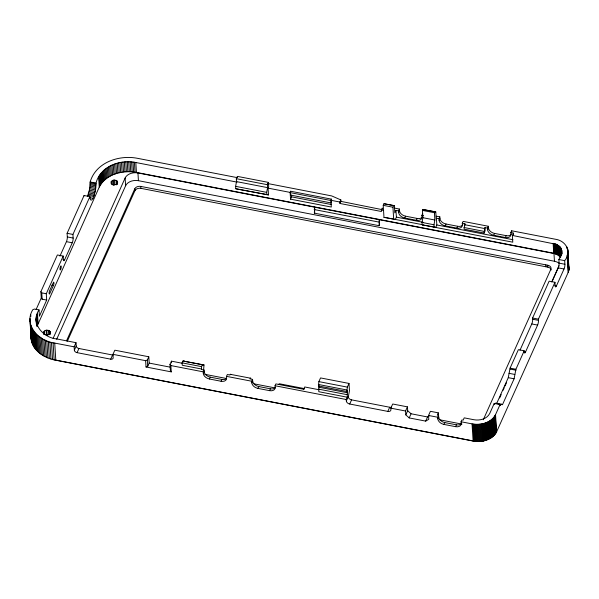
<?xml version="1.0" encoding="UTF-8"?>
<svg xmlns="http://www.w3.org/2000/svg" width="599" height="599" viewBox="0 0 599 599"><rect width="100%" height="100%" fill="white"/><g stroke="black" fill="none" stroke-linecap="round" stroke-linejoin="round"><path stroke-width="0.9" d="M87.439 196.554L89.715 188.797L90.15 181.969C95.855 162.262 119.201 154.617 137.673 158.353L237.444 177.671M89.663 197.64L92.995 198.284L93.803 196.487L95.54 189.928L95.975 183.092C100.43 166.215 120.07 159.267 135.808 162.509L237.017 182.111M31.021 337.222L31.253 334.264M148.792 356.772L147.339 360.006L145.632 360.68L146.029 366.992L147.736 366.318L149.188 363.091L148.792 356.772L114.828 350.198L112.956 354.353L113.174 357.73A2.718 1.819 24.2 0 1 110.703 359.168L77.061 352.654A2.718 1.819 24.2 0 1 74.351 350.213L74.141 346.836L54.726 343.077C39.377 341.655 23.204 325.13 32.788 309.713L34.495 309.039L39.025 309.915L39.422 316.235L46.677 300.069L46.28 293.75L63.195 256.08L57.369 254.957L40.874 291.698L41.271 298.017L36.12 309.473M74.351 350.213L76.215 346.057L76.006 342.673L56.598 338.914C43.128 337.791 29.965 322.824 39.025 309.915M31.036 337.477C31.477 350.28 44.356 358.239 55.804 360.231L473.217 441.066C481.738 442.616 492.341 440.048 496.593 431.857L568.189 272.403L568.99 269.557L568.75 266.076M496.646 403.554L508.274 377.662L510.078 368.13L518.382 349.666L524.207 350.789L524.282 352.002A3.399 0.839 -79 0 0 525.473 352.107L537.602 325.092A3.399 0.839 -79 0 0 538.486 320.368L538.411 319.155L554.959 282.309L549.133 281.178L532.586 318.032L532.668 319.237A3.399 0.839 -79 0 1 531.777 323.962L520.029 350.138M500.816 404.362L502.479 404.684L514.107 378.793L515.911 369.261L524.207 350.789M347.27 397.219L318.803 391.709L318.863 385.067L318.451 385.981L346.911 391.499L347.33 390.578L347.27 397.219L346.237 399.526L346.327 400.978A3.399 2.269 24.2 0 0 349.711 404.018L387.838 411.401A3.399 2.269 24.2 0 0 390.922 409.611L390.833 408.166L392.697 404.003L407.432 406.856L407.679 410.727L405.815 414.882L409.199 417.922L425.694 421.119L428.779 419.33L428.532 415.466L430.396 411.303L438.326 412.846L438.648 417.915M510.812 232.622L513.403 233.123L512.362 235.429L512.789 242.183L422.168 224.857L422.01 222.439L422.894 217.707L422.437 210.414L422.849 209.485L435.773 211.889L436.199 218.672L436.409 218.208L438.992 218.71L439.097 220.387A6.117 4.088 24.2 0 0 445.199 225.868L456.842 228.122A6.117 4.088 24.2 0 0 462.391 224.902L462.286 223.225L463.117 221.375L488.35 226.265L488.455 227.934L487.623 229.784A6.117 4.088 24.2 0 0 493.718 235.265L505.369 237.518A6.117 4.088 24.2 0 0 510.917 234.299L510.812 232.622L511.643 230.772L554.988 239.166C565.726 240.461 572.24 251.453 564.685 260.647L564.917 264.271A3.399 0.839 -79 0 1 564.026 268.996L556.374 286.037A3.399 0.839 -79 0 1 555.191 285.933L554.959 282.309M434.133 227.171L433.983 224.76L434.867 220.02L434.41 212.727L434.822 211.806L435.773 211.889M235.624 186.341L236.508 181.617L236.32 178.689L237.361 176.383L268.419 182.395L268.689 186.738L268.067 188.131L268.502 194.915L235.774 188.76L235.624 186.341L266.682 192.354L266.832 194.772M203.54 370.646L204.012 364.941L183.406 361.077L184.597 361.182M266.682 192.354L267.566 187.629L267.379 184.709L268.419 182.395M290.373 192.653L290.635 191.246L331.397 199.13L331.135 200.545L290.373 192.653L290.522 195.072L331.284 202.964L331.18 201.354M379.062 225.681L379.279 219.691L379.579 224.528L379.062 225.681L314.363 213.154L314.58 207.164L314.782 210.384M318.451 385.981L318.878 381.623L320.54 377.924L349.007 383.435L349.464 390.69L348.221 397.302L348.191 396.823A3.399 2.269 24.2 0 0 351.583 399.862L389.702 407.245A3.399 2.269 24.2 0 0 391.304 407.238M346.911 391.499L347.345 387.126L349.007 383.435M487.623 229.784L487.519 228.107L484.928 227.605L485.13 230.75L484.097 233.056L464.038 229.177L464.876 223.719L462.286 223.225M484.097 233.056L484.928 227.605M50.331 332.153L50.099 333.329C48.721 335.328 45.224 335.507 43.779 333.478L43.585 332.318C44.753 328.791 51.544 329.772 50.443 333.965M512.362 235.429L556.434 244.362L559.848 246.736L560.469 256.642L557.557 254.508L553.746 253.227L136.43 172.415C122.892 169.899 105.971 173.972 99.269 187.053L37.078 326.29L36.449 316.384M111.264 181.534L111.167 183.391C112.5 185.226 115.285 185.173 116.977 183.871C119.845 180.546 112.874 178.532 111.264 181.534L111.436 184.252M436.409 218.208L436.828 224.962L435.795 227.321L422.168 224.857M201.668 369.029L182.253 365.263L182.096 362.859L182.927 361.002L202.342 364.761L201.511 366.618L201.459 369.493L204.049 369.995L204.154 371.672L203.323 373.521A6.117 4.088 24.2 0 0 209.418 378.995L221.068 381.256A6.117 4.088 24.2 0 0 226.617 378.029L226.512 376.359L227.343 374.51L229.926 375.011L230.241 374.315L230.832 374.368M230.241 374.315L250.891 378.254L250.292 378.201L249.985 378.89L252.568 379.392L251.745 381.241L251.85 382.918A6.117 4.088 24.2 0 0 257.944 388.399L269.587 390.653A6.117 4.088 24.2 0 0 275.143 387.433L275.038 385.756L275.862 383.907L303.686 389.298L304.719 386.969L318.758 389.694M395.969 210.376L394.831 212.93L394.374 205.652L383.952 203.712L383.225 205.33L383.981 217.415L395.355 219.436L396.396 217.13L395.969 210.376L398.56 210.878L398.664 212.555A6.117 4.088 24.2 0 0 404.759 218.036L416.41 220.29A6.117 4.088 24.2 0 0 421.958 217.07L421.853 215.393L422.677 213.543M502.479 404.684L501.468 404.198L500.128 405.516L500.068 404.55L494.235 403.419L489.72 413.505C486.867 419.068 479.664 420.805 473.914 419.734L464.203 417.855L463.169 420.176L461.881 419.929L461.05 421.756L461.155 423.456A6.117 4.088 24.2 0 1 455.607 426.675L443.956 424.421A6.117 4.088 24.2 0 1 437.862 418.941L437.757 417.248L438.58 415.399L437.292 415.152L438.326 412.846M59.937 256.14L66.437 241.659A3.399 0.839 -79 0 0 67.32 236.934L67.095 233.303L84.07 195.506L89.895 196.629L89.925 197.116A9.966 2.463 -79 0 0 92.995 198.284M63.195 256.08L63.419 259.719A3.399 0.839 -79 0 0 64.61 259.824L72.262 242.782A3.399 0.839 -79 0 0 73.145 238.058L72.921 234.434L89.895 196.629M53.446 285.506L49.5 294.087L49.103 293.525A2.037 0.502 -79 0 1 49.635 290.695L53.588 282.114L53.977 282.676A2.037 0.502 -79 0 1 53.446 285.506L51.784 285.184M53.109 338.398L125.131 178.008A10.198 7.166 -3.6 0 1 137.942 172.961L553.97 253.527A10.198 7.166 -3.6 0 1 560.447 257.727M56.665 339.304L125.618 185.742L125.131 178.008M66.489 340.906L134.805 188.775A4.762 3.339 -3.6 0 1 140.78 186.416L547.748 265.23A4.762 3.339 -3.6 0 1 550.825 269.34L483.273 419.772M67.373 341.145L134.925 190.707L134.805 188.775M74.141 346.836L76.006 342.673M77.061 352.654L78.926 348.491A2.718 1.819 24.2 0 1 76.215 346.057M110.703 359.168L112.575 355.012A2.718 1.819 24.2 0 0 113.241 355.072M146.029 366.992L171.262 371.882L170.378 370.706L169.989 364.394L171.441 361.16L182.186 363.241M203.323 373.521L203.218 371.844L204.049 369.995M331.397 199.13L330.88 200.283L331.307 207.044L290.545 199.168L290.118 192.399L290.635 191.246M209.418 378.995L210.249 377.153A6.117 4.088 24.2 0 1 204.154 371.672M290.545 199.168L291.578 196.861L291.466 195.042M221.068 381.256L221.892 379.407A6.117 4.088 24.2 0 0 226.617 378.411M314.363 213.154L314.879 212.001M251.85 382.918L252.673 381.069L252.568 379.392M382.387 209.395L382.297 207.95L381.346 210.054L381.443 211.507L339.977 203.48L339.888 202.028L340.838 199.916L331.726 195.933L267.648 183.519M339.977 203.48L340.928 201.369L340.838 199.916M257.944 388.399L258.775 386.55A6.117 4.088 24.2 0 1 252.673 381.069M269.587 390.653L270.419 388.803A6.117 4.088 24.2 0 0 275.143 387.808M393.693 219.294L392.929 207.217L393.655 205.592L394.374 205.652M398.56 210.878L399.383 209.036L394.12 208.01M398.664 212.555L399.488 210.713L399.383 209.036M404.759 218.036L405.59 216.187A6.117 4.088 24.2 0 1 399.488 210.713M416.41 220.29L417.233 218.44A6.117 4.088 24.2 0 0 421.958 217.444M346.327 400.978L348.191 396.823M349.711 404.018L351.583 399.862M438.992 218.71L439.823 216.86L436.214 216.164M439.097 220.387L439.928 218.538L439.823 216.86M445.199 225.868L446.023 224.019A6.117 4.088 24.2 0 1 439.928 218.538M456.842 228.122L457.673 226.272A6.117 4.088 24.2 0 0 462.885 224.632M387.838 411.401L389.702 407.245M487.519 228.107L488.35 226.265M405.815 414.882L405.568 411.019L407.432 406.856M409.199 417.922L411.064 413.767L407.679 410.727M493.718 235.265L494.549 233.415A6.117 4.088 24.2 0 1 488.455 227.934M505.369 237.518L506.2 235.669A6.117 4.088 24.2 0 0 511.411 234.029M425.694 421.119L427.559 416.964L429.101 416.065M437.862 418.941L438.693 417.091L438.58 415.399M443.956 424.421L444.787 422.572A6.117 4.088 24.2 0 1 438.693 417.091M455.607 426.675L456.431 424.826A6.117 4.088 24.2 0 0 461.642 423.186M552.083 281.5L558.208 267.865A3.399 0.839 -79 0 0 559.092 263.141L558.86 259.517C561.106 255.953 563.629 250.262 559.848 246.736M499.656 397.976L501.183 394.569M503.1 390.301L504.253 387.74M505.017 386.033L506.544 382.619M551.754 281.949L559.032 265.746M461.05 421.756L472.042 423.89C480.6 425.477 491.3 422.909 495.538 414.635L500.068 404.55M495.927 433.092L494.894 415.863M494.744 403.943L495.635 403.067L501.468 404.198M278.453 384.408L279.359 383.757L304.591 388.646L303.686 389.298M383.981 217.415L385.651 217.557M235.774 188.76L268.502 194.915M204.012 364.941L202.821 364.836L202.402 365.757L202.342 364.761M422.849 209.485L434.822 211.806M422.437 210.414L434.41 212.727M383.952 203.712L393.655 205.592M383.225 205.33L392.929 207.217M236.32 178.689L267.379 184.709M421.853 215.393L423.575 215.722M464.457 224.647L484.516 228.533M380.971 209.41L340.928 201.369M236.508 181.617L267.566 187.629M422.894 217.707L434.867 220.02M268.067 188.131L290.118 192.399M330.88 200.283L339.888 202.028M381.346 210.054L383.674 210.511M405.59 216.187L417.233 218.44M446.023 224.019L457.673 226.272M463.933 227.485L483.985 231.364M494.549 233.415L506.2 235.669M436.828 224.962L512.909 239.697M291.578 196.861L331.434 204.559M396.396 217.13L423.021 222.289M422.01 222.439L433.983 224.76M386.535 217.729L422.909 224.775M314.131 209.53L378.838 222.057M558.86 259.517L564.685 260.647M125.618 185.742A10.198 7.166 -3.6 0 1 138.429 180.688L554.457 261.254A10.198 7.166 -3.6 0 1 558.889 263.126M559.092 263.141L564.917 264.271M558.208 267.865L564.026 268.996M134.925 190.707A4.762 3.339 -3.6 0 1 140.907 188.348L547.868 267.161A4.762 3.339 -3.6 0 1 551.155 269.969M90.15 181.969L95.975 183.092M90.179 182.448L96.005 183.579M90.209 183.534L96.035 184.664M90.179 184.739L96.005 185.87M90.09 186.034L95.907 187.165M89.932 187.397L95.758 188.528M89.715 188.797L95.54 189.928M89.453 190.212L95.278 191.336M89.139 191.598L94.964 192.728M88.779 192.938L94.605 194.061M88.39 194.196L94.215 195.326M87.978 195.356L93.803 196.487M554.711 285.716L556.374 286.037M532.586 318.032L538.411 319.155M532.668 319.237L538.486 320.368M67.095 233.303L72.921 234.434M531.777 323.962L537.602 325.092M67.32 236.934L73.145 238.058M66.437 241.659L72.262 242.782M62.947 259.502L64.61 259.824M523.811 351.785L525.473 352.107M510.078 368.13L515.911 369.261M510.138 369.096L515.971 370.227M508.985 373.319L514.818 374.45M508.274 377.662L514.107 378.793M40.874 291.698L41.758 292.874L46.28 293.75M41.271 298.017L42.147 299.193L46.677 300.069M497.484 403.719L499.147 404.04M318.878 381.623L347.345 387.126M318.346 384.453L346.814 389.964M318.997 387.261L347.465 392.779M318.646 389.148L347.113 394.666M182.096 362.859L201.511 366.618M112.956 354.353L145.632 360.68M169.989 364.394L170.865 365.562L203.218 371.844M226.512 376.359L251.745 381.241M275.038 385.756L346.237 399.526M390.833 408.166L405.568 411.019M428.532 415.466L437.757 417.248M78.926 348.491L112.575 355.012M149.188 363.091L170.026 367.12M411.064 413.767L427.559 416.964M204.746 374.293L226.654 378.531M254.036 383.839L275.023 387.905M439.644 419.779L461.956 424.099M210.249 377.153L221.892 379.407M258.775 386.55L270.419 388.803M444.787 422.572L456.431 424.826M182.927 361.002L182.995 361.998M567.807 249.551L569.013 269.28M567.665 248.922L568.93 269.924M567.478 248.293L567.882 254.612M568.159 259.127L568.444 263.642M567.725 253.414L568.803 270.568M567.538 252.194L568.631 271.205M566.976 247.073L567.088 248.877M567.335 254.687L568.421 271.841M567.081 255.309L568.159 272.47M561.75 250.307L561.974 253.909M561.525 249.461L561.81 253.969M561.368 249.049L561.652 253.549M561.188 248.637L561.585 254.942M560.971 248.241L561.368 254.545M560.731 247.844L561.188 255.054M560.462 247.462L560.971 255.571M560.17 247.095L560.791 257.001M559.496 246.384L560.125 256.29M559.129 246.054L559.751 255.96M558.732 245.732L559.354 255.638M558.313 245.425L558.934 255.331M557.871 245.133L558.5 255.039M557.414 244.864L558.036 254.77M556.935 244.602L557.557 254.508M556.434 244.362L557.055 254.268M555.917 244.145L556.538 254.051M555.385 243.943L556.007 253.849M554.839 243.756L555.46 253.662M554.277 243.591L554.899 253.497M553.708 243.449L554.33 253.355M553.97 253.527L554.457 261.254M553.124 243.321L553.746 253.227M547.748 265.23L547.868 267.161M545.809 264.855L545.929 266.787M513.403 233.123L513.508 234.808M511.643 230.772L511.748 232.449M495.538 414.635L496.616 431.789M495.238 415.257L496.316 432.411M494.235 403.419L494.295 404.385M494.512 416.462L495.59 433.616M494.085 417.046L495.163 434.2M493.621 417.615L494.699 434.777M493.119 418.177L494.197 435.331M492.58 418.708L493.658 435.87M492.004 419.233L493.082 436.386M491.397 419.734L492.475 436.888M490.753 420.213L491.831 437.375M490.079 420.67L491.158 437.832M489.376 421.112L490.454 438.266M488.642 421.524L489.72 438.678M487.886 421.913L488.964 439.067M487.099 422.273L488.178 439.426M486.298 422.609L487.376 439.763M485.475 422.916L486.553 440.07M484.628 423.194L485.707 440.347M483.767 423.441L484.846 440.602M482.891 423.665L483.97 440.819M482 423.852L483.086 441.014M481.109 424.017L482.188 441.171M480.196 424.144L481.282 441.298M479.29 424.242L480.368 441.396M478.369 424.309L479.455 441.463M464.876 223.719L464.974 225.291M477.455 424.339L478.534 441.5M476.542 424.347L477.62 441.5M475.628 424.317L476.707 441.478M474.715 424.257L475.793 441.411M473.816 424.167L474.895 441.321M472.925 424.04L474.004 441.201M472.042 423.89L473.128 441.044M171.441 361.16L171.554 362.964M170.865 365.562L171.262 371.882M140.78 186.416L140.907 188.348M137.942 172.961L138.429 180.688M135.808 162.509L136.43 172.415M147.339 360.006L147.736 366.318M134.416 162.262L135.037 172.175M133.008 162.067L133.629 171.98M131.578 161.925L132.207 171.831M130.14 161.827L130.769 171.741M128.695 161.782L129.324 171.696M127.25 161.79L127.872 171.696M125.797 161.842L126.419 171.756M124.352 161.955L124.974 171.861M122.907 162.104L123.529 172.01M121.477 162.314L122.099 172.22M120.055 162.561L120.676 172.475M118.654 162.868L119.276 172.774M117.269 163.213L117.891 173.118M117.127 180.98L117.352 184.604M115.907 163.609L116.528 173.515M116.146 180.359L116.431 184.889M114.574 164.051L115.195 173.957M114.551 180.052L114.836 184.582M113.263 164.538L113.885 174.444M113.54 180.149L113.885 185.585M111.991 165.069L112.612 174.975M112.605 180.449L112.889 184.979M110.755 165.638L111.377 175.544M109.557 166.252L110.179 176.158M108.397 166.904L109.018 176.81M107.281 167.593L107.91 177.499M106.218 168.319L106.839 178.225M105.199 169.083L105.828 178.989M104.233 169.876L104.862 179.782M103.328 170.7L103.949 180.606M102.474 171.546L103.095 181.46M101.68 172.43L102.302 182.336M100.946 173.328L101.568 183.242M100.273 174.257L100.894 184.163M99.659 175.2L100.288 185.113M99.12 176.166L99.741 186.072M98.64 177.147L99.269 187.053M84.07 195.506L84.1 195.985M54.726 343.077L55.804 360.231M53.071 342.725L54.157 359.879M51.454 342.314L52.532 359.467M50.181 331.689L50.301 333.501M49.732 331.067L49.964 334.691M49.29 330.723L49.522 334.347M49.859 341.849L50.945 359.003M48.459 330.341L48.744 334.871M48.309 341.325L49.388 358.479M46.819 330.146L47.164 335.582M46.153 330.236L46.437 334.766M46.804 340.749L47.883 357.903M45.337 340.12L46.415 357.274M44.431 331.007L44.655 334.639M41.758 292.874L42.147 299.193M43.869 331.621L44.041 334.339M43.585 332.318L43.705 334.13M43.922 339.438L45 356.6M42.559 338.712L43.637 355.866M41.249 337.933L42.327 355.087M39.998 337.11L41.084 354.264M37.467 313.382L38.096 323.288M38.815 336.241L39.893 353.403M37.063 314.37L37.685 324.276M36.719 315.373L37.348 325.279M37.692 335.335L38.77 352.489M36.839 324.478L36.951 326.283M36.254 317.403L36.704 324.606M36.539 323.49L36.659 325.294M36.12 318.421L36.517 324.725M36.067 319.447L36.487 325.19M36.636 334.384L37.715 351.538M35.648 333.396L36.734 350.557M34.735 332.378L35.82 349.531M33.896 331.322L34.982 348.476M33.132 330.236L34.218 347.39M32.451 329.128L33.529 346.282M31.844 327.99L32.93 345.144M30.744 314.662L30.856 316.467M31.32 326.829L32.406 343.983M30.886 325.654L31.964 342.808M30.691 325.235L30.856 327.945M30.527 324.456L31.605 341.617M30.017 318.339L30.25 321.948M30.257 323.25L31.335 340.404M29.95 319.574L31.148 339.184M484.411 440.647A15.304 10.745 -3.6 0 1 474.311 441.156L56.995 360.336A32.301 22.68 -3.6 0 1 54.614 359.804M53.835 359.595A32.301 22.68 -3.6 0 1 52.308 359.138M60.709 269.348A2.037 0.502 -79 0 0 61.105 265.971A2.037 0.502 -79 0 0 60.027 268.374A2.037 0.502 -79 0 0 60.709 269.348"/></g></svg>
